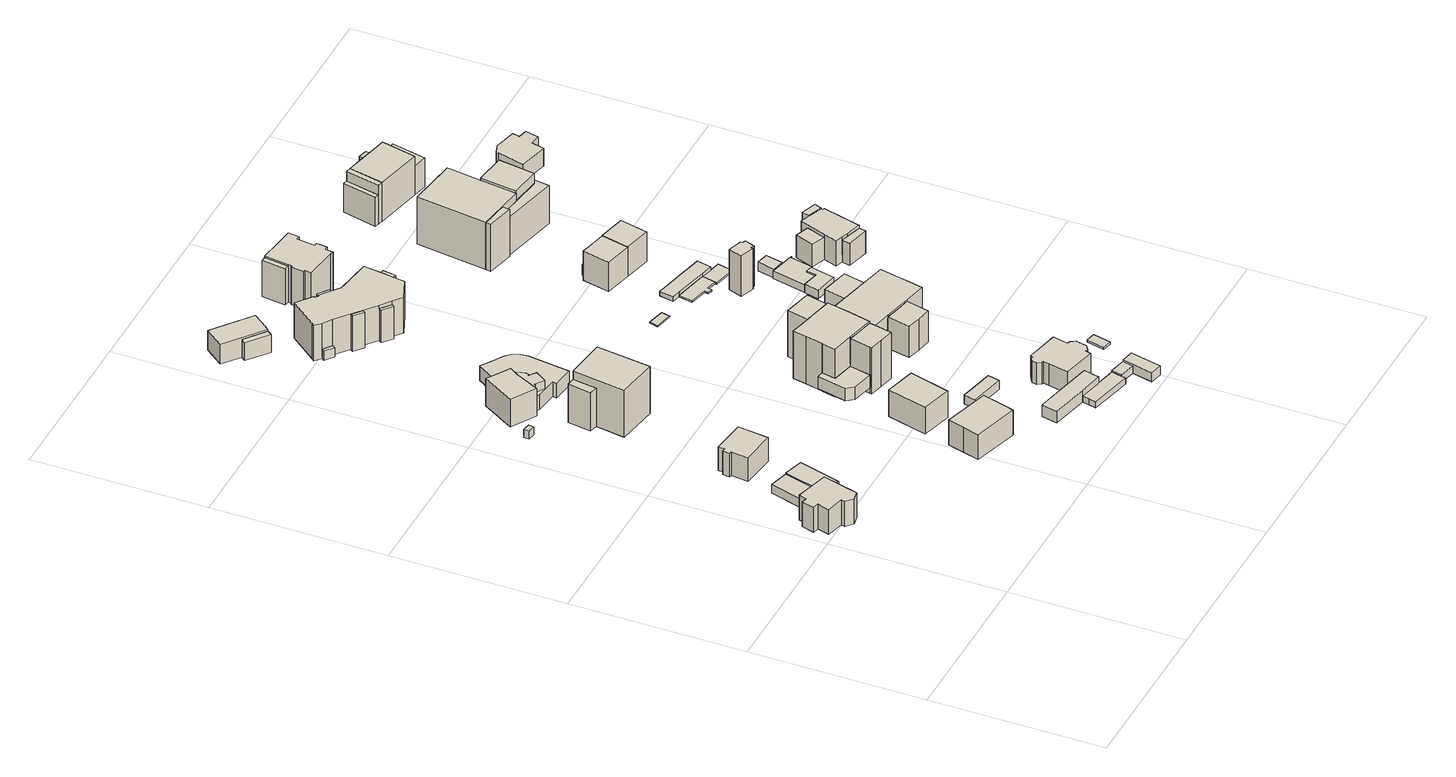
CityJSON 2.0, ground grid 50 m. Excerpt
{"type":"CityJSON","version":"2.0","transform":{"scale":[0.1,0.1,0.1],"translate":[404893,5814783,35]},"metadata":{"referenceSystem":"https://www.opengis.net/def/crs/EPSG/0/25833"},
"CityObjects":{
"building1":{"type":"Building","attributes":{"Gemeindeschluessel":"11000010","BezugspunktDach":"2200","function":"31001_1010","measuredHeight":11.87,"storeysAboveGround":2},"address":[{"country":"Germany","locality":"Berlin","thoroughfareNumber":"11","thoroughfareName":"Hultschiner Damm"}],"geometry":[{"type":"Solid","lod":"1","boundaries":[[[[0,1,2,3,4,5,6,7,8,9,10,11,12]],[[13,14,15,16,17,18,19,20,21,22,23,24,25]],[[13,25,12,11]],[[14,13,11,10]],[[15,14,10,9]],[[16,15,9,8]],[[17,16,8,7]],[[18,17,7,6]],[[19,18,6,5]],[[20,19,5,4]],[[21,20,4,3]],[[22,21,3,2]],[[23,22,2,1]],[[24,23,1,0]],[[25,24,0,12]]]]}]},
"building2":{"type":"Building","attributes":{"Gemeindeschluessel":"11000010","BezugspunktDach":"2200","function":"31001_2000","measuredHeight":2.73,"storeysAboveGround":1},"address":[{"country":"Germany","locality":"Berlin","thoroughfareNumber":"11 (1)","thoroughfareName":"Hultschiner Damm"}],"geometry":[{"type":"Solid","lod":"1","boundaries":[[[[26,27,28,29,30,31]],[[32,33,17,16,34,35]],[[32,35,31,30]],[[33,32,30,29]],[[17,33,29,28]],[[16,17,28,27]],[[34,16,27,26]],[[35,34,26,31]]]]}]},
"building3":{"type":"Building","attributes":{"Gemeindeschluessel":"11000010","BezugspunktDach":"2200","function":"51009_1610","measuredHeight":3.07,"storeysAboveGround":0},"address":[{"country":"Germany","locality":"Berlin"}],"geometry":[{"type":"Solid","lod":"1","boundaries":[[[[36,37,38,39]],[[33,40,41,17]],[[33,17,39,38]],[[40,33,38,37]],[[41,40,37,36]],[[17,41,36,39]]]]}]},
"building4":{"type":"Building","attributes":{"Gemeindeschluessel":"11000010","BezugspunktDach":"2200","function":"31001_1010","measuredHeight":8.04,"storeysAboveGround":2},"address":[{"country":"Germany","locality":"Berlin","thoroughfareNumber":"15","thoroughfareName":"Hultschiner Damm"}],"geometry":[{"type":"Solid","lod":"1","boundaries":[[[[42,43,44,45,46,47,48,49]],[[50,51,52,53,54,55,56,57]],[[50,57,49,48]],[[51,50,48,47]],[[52,51,47,46]],[[53,52,46,45]],[[54,53,45,44]],[[55,54,44,43]],[[56,55,43,42]],[[57,56,42,49]]]]}]},
"building5":{"type":"Building","attributes":{"Gemeindeschluessel":"11000010","BezugspunktDach":"2200","function":"31001_2000","measuredHeight":2.54,"storeysAboveGround":1},"address":[{"country":"Germany","locality":"Berlin","thoroughfareNumber":"21 (1)","thoroughfareName":"Hultschiner Damm"}],"geometry":[{"type":"Solid","lod":"1","boundaries":[[[[58,59,60,61]],[[62,63,64,65]],[[62,65,61,60]],[[63,62,60,59]],[[64,63,59,58]],[[65,64,58,61]]]]}]},
"building6":{"type":"Building","attributes":{"Gemeindeschluessel":"11000010","function":"31001_1120"},"address":[{"country":"Germany","locality":"Berlin","thoroughfareNumber":"21","thoroughfareName":"Hultschiner Damm"}],"children":["building6-1","building6-2"]},
"building6-1":{"type":"BuildingPart","attributes":{"BezugspunktDach":"2200","measuredHeight":10.61,"storeysAboveGround":2},"parents":["building6"],"geometry":[{"type":"MultiSurface","lod":"1","boundaries":[[[66,67,68,69,70,71,72,73,74]],[[75,76,77,78,79,80,81,82,83]],[[75,83,74,73]],[[76,75,73,72]],[[77,76,72,71]],[[78,77,71,70]],[[84,85,78,70,69]],[[86,84,69,68]],[[81,80,68,67]],[[82,81,67,66]],[[83,82,66,74]],[[79,78,85,84]],[[80,79,84,86]]]}]},
"building6-2":{"type":"BuildingPart","attributes":{"BezugspunktDach":"2200","measuredHeight":7.22,"storeysAboveGround":2},"parents":["building6"],"geometry":[{"type":"Solid","lod":"1","boundaries":[[[[87,88,89,90,91,92,93,94,95,85,84,86]],[[79,78,96,97,98,99,100,101,102,103,104,80]],[[96,78,85,95]],[[97,96,95,94]],[[98,97,94,93]],[[99,98,93,92]],[[100,99,92,91]],[[101,100,91,90]],[[102,101,90,89]],[[103,102,89,88]],[[104,103,88,87]],[[80,104,87,86]],[[86,84,79,80]],[[79,84,85,78]]]]}]},
"building7":{"type":"Building","attributes":{"Gemeindeschluessel":"11000010","function":"31001_1010"},"address":[{"country":"Germany","locality":"Berlin","thoroughfareNumber":"19","thoroughfareName":"Hultschiner Damm"}],"children":["building7-1","building7-2"]},
"building7-1":{"type":"BuildingPart","attributes":{"BezugspunktDach":"2200","measuredHeight":17.58,"storeysAboveGround":4},"parents":["building7"],"geometry":[{"type":"MultiSurface","lod":"1","boundaries":[[[105,106,107,108]],[[109,110,111,112]],[[109,113,114,115,116,112,108,107]],[[110,109,107,106]],[[111,110,106,105]],[[112,111,105,108]],[[116,115,114,113,109]]]}]},
"building7-2":{"type":"BuildingPart","attributes":{"BezugspunktDach":"2200","measuredHeight":12.17,"storeysAboveGround":4},"parents":["building7"],"geometry":[{"type":"Solid","lod":"1","boundaries":[[[[114,113,117,118]],[[119,109,115,120]],[[119,120,118,117]],[[109,119,117,113]],[[120,115,114,118]],[[115,109,113,114]]]]}]},
"building8":{"type":"Building","attributes":{"Gemeindeschluessel":"11000010","BezugspunktDach":"2200","function":"31001_1010","measuredHeight":9.72,"storeysAboveGround":2},"address":[{"country":"Germany","locality":"Berlin","thoroughfareNumber":"10","thoroughfareName":"Hultschiner Damm"}],"geometry":[{"type":"Solid","lod":"1","boundaries":[[[[121,122,123,124,125,126]],[[127,128,129,130,131,132]],[[127,132,126,125]],[[128,127,125,124]],[[129,128,124,123]],[[130,129,123,122]],[[131,130,122,121]],[[132,131,121,126]]]]}]},
"building9":{"type":"Building","attributes":{"Gemeindeschluessel":"11000010","BezugspunktDach":"2200","function":"31001_2081","measuredHeight":4.6,"storeysAboveGround":1},"address":[{"country":"Germany","locality":"Berlin","thoroughfareNumber":"1A","thoroughfareName":"Seestraße"}],"geometry":[{"type":"Solid","lod":"1","boundaries":[[[[133,134,135,136,137,138,139,140,141,142,143,144,145,146,147,148,149,150,151,152,153,154,155,156,157,158,159,160,161,162,163,164]],[[80,104,103,102,101,100,99,98,97,96,76,165,166,167,168,169,170,171,172,173,174,175,176,177,178,179,180,181,182,183,184,81]],[[80,81,164,163]],[[104,80,163,162]],[[103,104,162,161]],[[102,103,161,160]],[[101,102,160,159]],[[100,101,159,158]],[[99,100,158,157]],[[98,99,157,156]],[[97,98,156,155]],[[96,97,155,154]],[[76,96,154,153]],[[165,76,153,152]],[[166,165,152,151]],[[167,166,151,150]],[[168,167,150,149]],[[169,168,149,148]],[[170,169,148,147]],[[171,170,147,146]],[[172,171,146,145]],[[173,172,145,144]],[[174,173,144,143]],[[175,174,143,142]],[[176,175,142,141]],[[177,176,141,140]],[[178,177,140,139]],[[179,178,139,138]],[[180,179,138,137]],[[181,180,137,136]],[[182,181,136,135]],[[183,182,135,134]],[[184,183,134,133]],[[81,184,133,164]]]]}]},
"building10":{"type":"Building","attributes":{"Gemeindeschluessel":"11000010","BezugspunktDach":"2200","function":"31001_1010","measuredHeight":9.48,"storeysAboveGround":2},"address":[{"country":"Germany","locality":"Berlin","thoroughfareNumber":"12","thoroughfareName":"Hultschiner Damm"}],"geometry":[{"type":"Solid","lod":"1","boundaries":[[[[185,186,187,188]],[[189,190,191,192]],[[189,192,188,187]],[[190,189,187,186]],[[191,190,186,185]],[[192,191,185,188]]]]}]},
"building11":{"type":"Building","attributes":{"Gemeindeschluessel":"11000010","function":"31001_1010"},"address":[{"country":"Germany","locality":"Berlin","thoroughfareNumber":"33","thoroughfareName":"Seestraße"}],"children":["building11-1","building11-2"]},
"building11-1":{"type":"BuildingPart","attributes":{"BezugspunktDach":"2200","measuredHeight":6.76,"storeysAboveGround":1},"parents":["building11"],"geometry":[{"type":"MultiSurface","lod":"1","boundaries":[[[193,194,195,196,197]],[[198,199,200,201,202]],[[198,202,197,196]],[[199,198,196,195]],[[200,199,195,194]],[[201,200,194,193]],[[202,203,204,205,193,197]],[[201,205,204,203]]]}]},
"building11-2":{"type":"BuildingPart","attributes":{"BezugspunktDach":"2200","measuredHeight":5.72,"storeysAboveGround":1},"parents":["building11"],"geometry":[{"type":"MultiSurface","lod":"1","boundaries":[[[206,205,204,207]],[[203,201,208,209]],[[203,209,207,204]],[[208,201,205,206]],[[209,208,206,207]],[[201,210,203,204,205,211]]]}]},
"building12":{"type":"Building","attributes":{"Gemeindeschluessel":"11000010","BezugspunktDach":"2200","function":"31001_2054","measuredHeight":3.82,"storeysAboveGround":1},"address":[{"country":"Germany","locality":"Berlin","thoroughfareNumber":"14 (2)","thoroughfareName":"Hultschiner Damm"}],"geometry":[{"type":"Solid","lod":"1","boundaries":[[[[212,213,214,215,216,217,218]],[[219,220,221,222,223,224,225]],[[219,225,218,217]],[[220,219,217,216]],[[221,220,216,215]],[[222,221,215,214]],[[223,222,214,213]],[[224,223,213,212]],[[225,224,212,218]]]]}]},
"building13":{"type":"Building","attributes":{"Gemeindeschluessel":"11000010","BezugspunktDach":"2200","function":"31001_2000","measuredHeight":3.18,"storeysAboveGround":1},"address":[{"country":"Germany","locality":"Berlin","thoroughfareNumber":"12 (1)","thoroughfareName":"Hultschiner Damm"}],"geometry":[{"type":"Solid","lod":"1","boundaries":[[[[226,227,228,229]],[[230,231,232,233]],[[230,233,229,228]],[[231,230,228,227]],[[232,231,227,226]],[[233,232,226,229]]]]}]},
"building14":{"type":"Building","attributes":{"Gemeindeschluessel":"11000010","BezugspunktDach":"2200","function":"31001_2120","measuredHeight":3.71,"storeysAboveGround":1},"address":[{"country":"Germany","locality":"Berlin","thoroughfareNumber":"8 (1)","thoroughfareName":"Hultschiner Damm"}],"geometry":[{"type":"Solid","lod":"1","boundaries":[[[[234,235,236,237,238]],[[239,240,241,242,243]],[[239,243,238,237]],[[240,239,237,236]],[[241,240,236,235]],[[242,241,235,234]],[[243,242,234,238]]]]}]},
"building15":{"type":"Building","attributes":{"Gemeindeschluessel":"11000010","function":"31001_1120"},"address":[{"country":"Germany","locality":"Berlin","thoroughfareNumber":"34, 35","thoroughfareName":"Seestraße"}],"children":["building15-1","building15-2","building15-3","building15-4","building15-5","building15-6"]},
"building15-1":{"type":"BuildingPart","attributes":{"BezugspunktDach":"2200","measuredHeight":11.26,"storeysAboveGround":3},"parents":["building15"],"geometry":[{"type":"MultiSurface","lod":"1","boundaries":[[[244,245,246,247,248,249,250,251,252,253,254,255,256,257,258,259,260,261,262,263]],[[264,265,266,267,268,269,270,271,272,273,274,275,276,277,278,279,280,281,282,283]],[[264,283,263,262]],[[265,264,262,261]],[[266,265,261,260]],[[267,266,260,259]],[[268,267,259,258]],[[269,268,258,257]],[[270,269,257,284,285]],[[271,270,256,255]],[[272,271,255,254]],[[273,272,254,253]],[[274,273,274,252]],[[275,274,252,251]],[[276,275,251,250]],[[277,276,250,249]],[[286,287,249,248]],[[279,278,248,247]],[[281,280,246,245]],[[288,289,290,281,282,281,245,244]],[[283,282,244,263]],[[285,284,257,256]],[[253,252,274,273]],[[278,277,287,286]],[[280,279,247,246]],[[282,281,290,289,288]]]}]},
"building15-2":{"type":"BuildingPart","attributes":{"BezugspunktDach":"2200","measuredHeight":11.22,"storeysAboveGround":3},"parents":["building15"],"geometry":[{"type":"Solid","lod":"1","boundaries":[[[[291,292,253,252]],[[273,293,294,274]],[[293,273,253,292]],[[294,293,292,291]],[[274,294,291,252]],[[273,274,252,253]]]]}]},
"building15-3":{"type":"BuildingPart","attributes":{"BezugspunktDach":"2200","measuredHeight":11.16,"storeysAboveGround":3},"parents":["building15"],"geometry":[{"type":"Solid","lod":"1","boundaries":[[[[256,295,296,257]],[[297,298,285,284]],[[297,284,257,296]],[[298,297,296,295]],[[285,298,295,256]],[[284,285,256,257]]]]}]},
"building15-4":{"type":"BuildingPart","attributes":{"BezugspunktDach":"2200","measuredHeight":3,"storeysAboveGround":3},"parents":["building15"],"geometry":[{"type":"Solid","lod":"1","boundaries":[[[[299,290,289,300]],[[282,281,301,302]],[[282,302,300,289]],[[301,281,290,299]],[[302,301,299,300]],[[281,282,289,290]]]]}]},
"building15-5":{"type":"BuildingPart","attributes":{"BezugspunktDach":"2200","measuredHeight":10.14,"storeysAboveGround":3},"parents":["building15"],"geometry":[{"type":"Solid","lod":"1","boundaries":[[[[303,287,286,304]],[[278,277,305,306]],[[278,306,304,286]],[[305,277,287,303]],[[306,305,303,304]],[[277,278,286,287]]]]}]},
"building15-6":{"type":"BuildingPart","attributes":{"BezugspunktDach":"2200","measuredHeight":11.21,"storeysAboveGround":3},"parents":["building15"],"geometry":[{"type":"Solid","lod":"1","boundaries":[[[[307,247,246,308]],[[280,279,309,310]],[[280,310,308,246]],[[309,279,247,307]],[[310,309,307,308]],[[280,246,247,279]]]]}]},
"building16":{"type":"Building","attributes":{"Gemeindeschluessel":"11000010","BezugspunktDach":"2200","function":"31001_2741","measuredHeight":3.19,"storeysAboveGround":1},"address":[{"country":"Germany","locality":"Berlin","thoroughfareNumber":"1B (3)","thoroughfareName":"Willestraße"}],"geometry":[{"type":"Solid","lod":"1","boundaries":[[[[311,312,313,314,315,316,317,318]],[[319,242,241,320,321,322,323,324]],[[319,324,318,317]],[[242,319,317,316]],[[241,242,316,315]],[[320,241,315,314]],[[321,320,314,313]],[[322,321,313,312]],[[323,322,312,311]],[[324,323,311,318]]]]}]},
"building17":{"type":"Building","attributes":{"Gemeindeschluessel":"11000010","BezugspunktDach":"2200","function":"31001_1010","measuredHeight":9.46,"storeysAboveGround":1},"address":[{"country":"Germany","locality":"Berlin","thoroughfareNumber":"8","thoroughfareName":"Hultschiner Damm"}],"geometry":[{"type":"Solid","lod":"1","boundaries":[[[[325,326,327,328,329,330,331,332,333,334,335,336,337,338,339,340,341,342]],[[343,344,345,346,347,348,349,350,351,352,353,354,355,356,357,358,359,360]],[[343,360,342,341]],[[344,343,341,340]],[[345,344,340,339]],[[346,345,339,338]],[[347,346,338,337]],[[348,347,337,336]],[[349,348,336,335]],[[350,349,335,334]],[[351,350,334,333]],[[352,351,333,332]],[[353,352,332,331]],[[354,353,331,330]],[[355,354,330,329]],[[356,355,329,328]],[[357,356,328,327]],[[358,357,327,326]],[[359,358,326,325]],[[360,359,325,342]]]]}]},
"building18":{"type":"Building","attributes":{"Gemeindeschluessel":"11000010","function":"31001_2000"},"address":[{"country":"Germany","locality":"Berlin","thoroughfareNumber":"1B (2)","thoroughfareName":"Willestraße"}],"children":["building18-1","building18-2"]},
"building18-1":{"type":"BuildingPart","attributes":{"BezugspunktDach":"2200","measuredHeight":3.14,"storeysAboveGround":1},"parents":["building18"],"geometry":[{"type":"Solid","lod":"1","boundaries":[[[[361,362,363,364]],[[365,366,367,368]],[[365,369,370,371,365,368,364,363]],[[366,365,363,362]],[[367,366,362,361]],[[368,367,361,364]],[[371,370,369,365]]]]}]},
"building18-2":{"type":"BuildingPart","attributes":{"BezugspunktDach":"2200","measuredHeight":2.31,"storeysAboveGround":1},"parents":["building18"],"geometry":[{"type":"Solid","lod":"1","boundaries":[[[[370,369,372,373]],[[320,365,371,322]],[[320,322,373,372]],[[365,320,372,369]],[[322,371,370,373]],[[371,365,369,370]]]]}]},
"building19":{"type":"Building","attributes":{"Gemeindeschluessel":"11000010","function":"31001_1120"},"address":[{"country":"Germany","locality":"Berlin","thoroughfareNumber":"14, 16","thoroughfareName":"Hultschiner Damm"}],"children":["building19-1","building19-2","building19-3","building19-4","building19-5","building19-6"]},
"building19-1":{"type":"BuildingPart","attributes":{"BezugspunktDach":"2200","measuredHeight":18.11,"storeysAboveGround":4},"parents":["building19"],"geometry":[{"type":"MultiSurface","lod":"1","boundaries":[[[374,375,376,377,378,379,380,381,382,383,384]],[[385,386,387,388,389,390,391,392,393,394,395]],[[385,395,384,383]],[[386,385,383,382]],[[387,386,382,381]],[[388,387,381,380]],[[389,388,380,379]],[[390,389,379,378]],[[396,397,398,399,390,378,377]],[[392,391,400,401,402,403,404,377,376]],[[393,392,401,405,406,402,376,375]],[[407,408,409,410,375,374]],[[395,394,374,384]],[[391,411,412,398,397,396]],[[412,390,399,398,413]],[[404,403,402,401,400]],[[402,406,405,401]],[[394,414,415,409,408,407]],[[416,415,393,410,409]]]}]},
"building19-2":{"type":"BuildingPart","attributes":{"BezugspunktDach":"2200","measuredHeight":11.64,"storeysAboveGround":4},"parents":["building19"],"geometry":[{"type":"MultiSurface","lod":"1","boundaries":[[[417,418,419,420,421,422,423]],[[424,425,426,427,428,429,430]],[[424,430,423,422]],[[427,426,420,419]],[[428,427,419,418]],[[429,428,418,417]],[[430,429,417,423]],[[425,424,422,421]],[[431,426,432,425,433,421,420]]]}]},
"building19-3":{"type":"BuildingPart","attributes":{"BezugspunktDach":"2200","measuredHeight":11.77,"storeysAboveGround":4},"parents":["building19"],"geometry":[{"type":"Solid","lod":"1","boundaries":[[[[434,435,436,437,438,439]],[[440,441,442,443,444,445]],[[440,445,439,438]],[[441,440,438,437]],[[442,441,437,436]],[[443,442,436,435]],[[444,443,435,434]],[[439,445,444,434]]]]}]},
"building19-4":{"type":"BuildingPart","attributes":{"BezugspunktDach":"2200","measuredHeight":16.64,"storeysAboveGround":4},"parents":["building19"],"geometry":[{"type":"MultiSurface","lod":"1","boundaries":[[[446,447,410,409,408,448,449]],[[450,394,415,393,451,452,453]],[[450,453,449,448]],[[394,450,448,408]],[[451,393,410,447]],[[452,451,447,446]],[[453,452,446,449]],[[415,394,408,409]],[[415,409,410,393,454]]]}]},
"building19-5":{"type":"BuildingPart","attributes":{"BezugspunktDach":"2200","measuredHeight":16.65,"storeysAboveGround":4},"parents":["building19"],"geometry":[{"type":"Solid","lod":"1","boundaries":[[[[398,397,455,456,457,399]],[[458,459,460,391,412,390]],[[458,390,399,457]],[[459,458,457,456]],[[460,459,456,455]],[[391,460,455,397]],[[412,391,397,398]],[[390,412,398,399]]]]}]},
"building19-6":{"type":"BuildingPart","attributes":{"BezugspunktDach":"2200","measuredHeight":13.3,"storeysAboveGround":4},"parents":["building19"],"geometry":[{"type":"MultiSurface","lod":"1","boundaries":[[[461,462,463,464,465,466,467,468,469,403,402,406]],[[401,400,445,443,470,471,472,473,427,426,424,405]],[[445,400,403,469]],[[435,434,444,434,439,445,469,468]],[[470,443,468,467]],[[471,470,467,466]],[[472,471,466,465]],[[473,472,465,464]],[[427,473,464,463]],[[426,427,463,462]],[[424,426,462,461],[425,424,422,421,420,426]],[[405,424,461,406]],[[405,406,402,401]],[[401,402,403,400]],[[443,444,434,435]],[[445,439,434,444]],[[422,424,425,421]],[[425,426,420,421,474]]]}]},
"building20":{"type":"Building","attributes":{"Gemeindeschluessel":"11000010","BezugspunktDach":"2200","function":"31001_2000","measuredHeight":0.364,"storeysAboveGround":1},"address":[{"country":"Germany","locality":"Berlin","thoroughfareNumber":"18 (3)","thoroughfareName":"Hultschiner Damm"}],"geometry":[{"type":"Solid","lod":"1","boundaries":[[[[475,476,477,478]],[[479,480,481,482]],[[479,482,478,477]],[[480,479,477,476]],[[481,480,476,475]],[[482,481,475,478]]]]}]},
"building21":{"type":"Building","attributes":{"Gemeindeschluessel":"11000010","function":"31001_1120"},"address":[{"country":"Germany","locality":"Berlin","thoroughfareNumber":"25","thoroughfareName":"Hultschiner Damm"}],"children":["building21-1","building21-2"]},
"building21-1":{"type":"BuildingPart","attributes":{"BezugspunktDach":"2200","measuredHeight":12.77,"storeysAboveGround":3},"parents":["building21"],"geometry":[{"type":"MultiSurface","lod":"1","boundaries":[[[483,484,485,486,487,488,489,490,491,492,493,494,495,496,497,498,499,500]],[[501,502,503,504,505,506,507,508,509,510,511,512,513,514,515,516,517,518]],[[501,518,500,499]],[[502,501,499,498]],[[503,502,498,497]],[[519,520,503,497,496]],[[505,504,496,495]],[[506,505,495,494]],[[507,506,494,493]],[[508,507,493,492]],[[509,508,492,491]],[[510,509,491,490]],[[511,510,490,489]],[[512,511,489,488]],[[513,512,488,487]],[[514,513,487,486]],[[515,514,486,485]],[[516,515,485,484]],[[517,516,484,483]],[[518,517,483,500]],[[504,503,520,519]]]}]},
"building21-2":{"type":"BuildingPart","attributes":{"BezugspunktDach":"2200","measuredHeight":11.5,"storeysAboveGround":3},"parents":["building21"],"geometry":[{"type":"Solid","lod":"1","boundaries":[[[[520,519,521,522]],[[523,504,503,524]],[[523,524,522,521]],[[504,523,521,519]],[[524,503,520,522]],[[503,504,519,520]]]]}]},
"building22":{"type":"Building","attributes":{"Gemeindeschluessel":"11000010","BezugspunktDach":"2200","function":"31001_2140","measuredHeight":0.716,"storeysAboveGround":1},"address":[{"country":"Germany","locality":"Berlin","thoroughfareNumber":"2 (1)","thoroughfareName":"Willestraße"}],"geometry":[{"type":"Solid","lod":"1","boundaries":[[[[525,526,527,528]],[[529,530,531,532]],[[529,532,528,527]],[[530,529,527,526]],[[531,530,526,525]],[[532,531,525,528]]]]}]},
"building23":{"type":"Building","attributes":{"Gemeindeschluessel":"11000010","BezugspunktDach":"2200","function":"31001_1010","measuredHeight":0.42,"storeysAboveGround":2},"address":[{"country":"Germany","locality":"Berlin","thoroughfareNumber":"18","thoroughfareName":"Hultschiner Damm"}],"geometry":[{"type":"Solid","lod":"1","boundaries":[[[[533,534,535,536,537,538,539,540]],[[541,542,543,544,545,546,547,548]],[[541,548,540,539]],[[542,541,539,538]],[[543,542,538,537]],[[544,543,537,536]],[[545,544,536,535]],[[546,545,535,534]],[[547,546,534,533]],[[548,547,533,540]]]]}]},
"building24":{"type":"Building","attributes":{"Gemeindeschluessel":"11000010","BezugspunktDach":"2200","function":"31001_1010","measuredHeight":10.65,"storeysAboveGround":2},"address":[{"country":"Germany","locality":"Berlin","thoroughfareNumber":"19","thoroughfareName":"Kastanienallee"}],"geometry":[{"type":"Solid","lod":"1","boundaries":[[[[549,550,551,552,553,554]],[[555,556,557,558,559,560]],[[555,560,554,553]],[[556,555,553,552]],[[557,556,552,551]],[[558,557,551,550]],[[559,558,550,549]],[[560,559,549,554]]]]}]},
"building25":{"type":"Building","attributes":{"Gemeindeschluessel":"11000010","BezugspunktDach":"2200","function":"31001_2000","measuredHeight":12.74,"storeysAboveGround":1},"address":[{"country":"Germany","locality":"Berlin","thoroughfareNumber":"18 (2)","thoroughfareName":"Hultschiner Damm"}],"geometry":[{"type":"Solid","lod":"1","boundaries":[[[[561,562,563,564,565,566,567,568]],[[569,570,571,572,573,574,575,576]],[[569,576,568,567]],[[570,569,567,566]],[[571,570,566,565]],[[572,571,565,564]],[[573,572,564,563]],[[574,573,563,562]],[[575,574,562,561]],[[576,575,561,568]]]]}]},
"building26":{"type":"Building","attributes":{"Gemeindeschluessel":"11000010","BezugspunktDach":"2200","function":"31001_2723","measuredHeight":1.39,"storeysAboveGround":1},"address":[{"country":"Germany","locality":"Berlin","thoroughfareNumber":"18 (1)","thoroughfareName":"Kastanienallee"}],"geometry":[{"type":"Solid","lod":"1","boundaries":[[[[577,578,579,580,581,582]],[[583,584,585,586,587,588]],[[583,588,582,581]],[[584,583,581,580]],[[585,584,580,579]],[[586,585,579,578]],[[587,586,578,577]],[[588,587,577,582]]]]}]},
"building27":{"type":"Building","attributes":{"Gemeindeschluessel":"11000010","BezugspunktDach":"2200","function":"51009_1610","measuredHeight":3.11,"storeysAboveGround":0},"address":[{"country":"Germany","locality":"Berlin"}],"geometry":[{"type":"Solid","lod":"1","boundaries":[[[[589,590,591,592,593,594]],[[595,596,597,598,557,556]],[[595,556,594,593]],[[596,595,593,592]],[[597,596,592,591]],[[598,597,591,590]],[[557,598,590,589]],[[556,557,589,594]]]]}]},
"building28":{"type":"Building","attributes":{"Gemeindeschluessel":"11000010","BezugspunktDach":"2200","function":"51009_1610","measuredHeight":2.71,"storeysAboveGround":0},"address":[{"country":"Germany","locality":"Berlin"}],"geometry":[{"type":"Solid","lod":"1","boundaries":[[[[599,600,601,602,603,604]],[[605,606,607,608,609,610]],[[605,610,604,603]],[[606,605,603,602]],[[607,606,602,601]],[[608,607,601,600]],[[609,608,600,599]],[[610,609,599,604]]]]}]},
"building29":{"type":"Building","attributes":{"Gemeindeschluessel":"11000010","BezugspunktDach":"2200","function":"31001_2723","measuredHeight":0.506,"storeysAboveGround":1},"address":[{"country":"Germany","locality":"Berlin","thoroughfareNumber":"18 (1)","thoroughfareName":"Hultschiner Damm"}],"geometry":[{"type":"Solid","lod":"1","boundaries":[[[[611,612,613,538,537,614]],[[543,542,615,616,617,618]],[[543,618,614,537]],[[542,543,537,538]],[[615,542,538,613]],[[616,615,613,612]],[[617,616,612,611]],[[618,617,611,614]]]]}]},
"building30":{"type":"Building","attributes":{"Gemeindeschluessel":"11000010","BezugspunktDach":"2200","function":"31001_2463","measuredHeight":2.4,"storeysAboveGround":1},"address":[{"country":"Germany","locality":"Berlin","thoroughfareNumber":"17 (1)","thoroughfareName":"Kastanienallee"}],"geometry":[{"type":"Solid","lod":"1","boundaries":[[[[619,620,621,622,623,624,625,626,627]],[[628,629,630,631,632,633,607,606,605]],[[628,605,627,626]],[[629,628,626,625]],[[630,629,625,624]],[[631,630,624,623]],[[632,631,623,622]],[[633,632,622,621]],[[607,633,621,620]],[[606,607,620,619]],[[605,606,619,627]]]]}]},
"building31":{"type":"Building","attributes":{"Gemeindeschluessel":"11000010","BezugspunktDach":"2200","function":"31001_1010","measuredHeight":10.59,"storeysAboveGround":2},"address":[{"country":"Germany","locality":"Berlin","thoroughfareNumber":"18","thoroughfareName":"Kastanienallee"}],"geometry":[{"type":"Solid","lod":"1","boundaries":[[[[634,635,636,637,638,639]],[[558,640,641,642,643,559]],[[558,559,639,638]],[[640,558,638,637]],[[641,640,637,636]],[[642,641,636,635]],[[643,642,635,634]],[[559,643,634,639]]]]}]},
"building32":{"type":"Building","attributes":{"Gemeindeschluessel":"11000010","BezugspunktDach":"2200","function":"51009_1610","measuredHeight":2.8,"storeysAboveGround":0},"address":[{"country":"Germany","locality":"Berlin"}],"geometry":[{"type":"Solid","lod":"1","boundaries":[[[[644,645,646,647]],[[648,649,650,651]],[[648,651,647,646]],[[649,648,646,645]],[[650,649,645,644]],[[651,650,644,647]]]]}]},
"building33":{"type":"Building","attributes":{"Gemeindeschluessel":"11000010","BezugspunktDach":"2200","function":"51009_1610","measuredHeight":3,"storeysAboveGround":0},"address":[{"country":"Germany","locality":"Berlin"}],"geometry":[{"type":"Solid","lod":"1","boundaries":[[[[652,653,654,655,656,657]],[[658,659,660,661,641,640]],[[658,640,657,656]],[[659,658,656,655]],[[660,659,655,654]],[[661,660,654,653]],[[641,661,653,652]],[[640,641,652,657]]]]}]},
"building34":{"type":"Building","attributes":{"Gemeindeschluessel":"11000010","function":"31001_1120"},"address":[{"country":"Germany","locality":"Berlin","thoroughfareNumber":"24","thoroughfareName":"Hultschiner Damm"}],"children":["building34-1","building34-2","building34-3","building34-4"]},
"building34-1":{"type":"BuildingPart","attributes":{"BezugspunktDach":"2200","measuredHeight":14.89,"storeysAboveGround":4},"parents":["building34"],"geometry":[{"type":"MultiSurface","lod":"1","boundaries":[[[662,663,664,665,666,667,668,669]],[[670,671,672,673,674,675,676,677]],[[670,677,669,668]],[[671,670,668,667]],[[672,671,667,666]],[[673,672,666,665]],[[674,673,665,664]],[[678,679,680,663,662]],[[676,675,681,682]],[[675,674,664,663]],[[682,681,680,679,678]],[[677,676,662,669,683]]]}]},
"building34-2":{"type":"BuildingPart","attributes":{"BezugspunktDach":"2200","measuredHeight":14.89,"storeysAboveGround":4},"parents":["building34"],"geometry":[{"type":"Solid","lod":"1","boundaries":[[[[684,662,669,685]],[[677,676,686,687]],[[677,687,685,669]],[[686,676,662,684],[682,688,689,679]],[[687,686,684,685]],[[676,677,669,662]],[[689,688,682,679]]]]}]},
"building34-3":{"type":"BuildingPart","attributes":{"BezugspunktDach":"2200","measuredHeight":16.01,"storeysAboveGround":4},"parents":["building34"],"geometry":[{"type":"MultiSurface","lod":"1","boundaries":[[[690,691,692,693]],[[674,694,695,675]],[[674,664,663,693,692]],[[694,674,692,691]],[[696,697,698,691,690]],[[695,694,699,700]],[[675,695,690,693],[700,681,680,696]],[[675,663,664,674]],[[700,699,698,697,696]],[[680,681,700,696]]]}]},
"building34-4":{"type":"BuildingPart","attributes":{"BezugspunktDach":"2200","measuredHeight":12.1,"storeysAboveGround":4},"parents":["building34"],"geometry":[{"type":"MultiSurface","lod":"1","boundaries":[[[701,702,697,696,679,689]],[[682,700,699,703,704,688]],[[703,699,697,702]],[[704,703,702,701]],[[688,704,701,689]],[[688,689,679,682]],[[682,705,679,680,681]],[[706,700,681,680,696]],[[699,700,696,697]]]}]},
"building35":{"type":"Building","attributes":{"Gemeindeschluessel":"11000010","function":"31001_1010"},"address":[{"country":"Germany","locality":"Berlin","thoroughfareNumber":"17","thoroughfareName":"Kastanienallee"}],"children":["building35-1","building35-2","building35-3","building35-4"]},
"building35-1":{"type":"BuildingPart","attributes":{"BezugspunktDach":"2200","measuredHeight":8.86,"storeysAboveGround":2},"parents":["building35"],"geometry":[{"type":"MultiSurface","lod":"1","boundaries":[[[707,708,709,710,711,712,713,714,715,716,717,718]],[[719,720,721,722,723,724,725,726,727,728,729,730]],[[719,730,718,717]],[[720,731,732,733,717,716]],[[721,720,716,715]],[[724,723,713,712]],[[725,724,712,711]],[[726,725,711,710]],[[727,726,710,709]],[[734,735,709,708]],[[736,737,734,728,708,707]],[[730,729,707,718]],[[719,733,732,731]],[[722,721,738,715,714]],[[722,714,713,723,739]],[[728,727,735,734]],[[729,728,734,737,736]]]}]},
"building35-2":{"type":"BuildingPart","attributes":{"BezugspunktDach":"2200","measuredHeight":9.47,"storeysAboveGround":2},"parents":["building35"],"geometry":[{"type":"MultiSurface","lod":"1","boundaries":[[[740,741,742,743]],[[744,745,723,721]],[[744,721,743,742]],[[745,744,742,741]],[[723,745,741,740]],[[715,714,713,746,740,743]],[[721,722,714,715]],[[722,723,746,713,714]]]}]},
"building35-3":{"type":"BuildingPart","attributes":{"BezugspunktDach":"2200","measuredHeight":7.18,"storeysAboveGround":2},"parents":["building35"],"geometry":[{"type":"MultiSurface","lod":"1","boundaries":[[[747,735,737,748]],[[729,727,749,750]],[[729,750,748,737]],[[749,727,735,747]],[[750,749,747,748]],[[727,728,734,735]],[[729,737,734,751,728]]]}]},
"building35-4":{"type":"BuildingPart","attributes":{"BezugspunktDach":"2200","measuredHeight":7.18,"storeysAboveGround":2},"parents":["building35"],"geometry":[{"type":"Solid","lod":"1","boundaries":[[[[733,732,752,753]],[[754,731,719,755]],[[754,755,753,752]],[[731,754,752,732]],[[755,719,733,753]],[[719,731,732,733]]]]}]},
"building36":{"type":"Building","attributes":{"Gemeindeschluessel":"11000010","function":"31001_1120"},"address":[{"country":"Germany","locality":"Berlin","thoroughfareNumber":"26","thoroughfareName":"Hultschiner Damm"}],"children":["building36-1","building36-2","building36-3","building36-4"]},
"building36-1":{"type":"BuildingPart","attributes":{"BezugspunktDach":"2200","measuredHeight":12.29,"storeysAboveGround":4},"parents":["building36"],"geometry":[{"type":"MultiSurface","lod":"1","boundaries":[[[756,757,758,759,760,761]],[[762,763,764,765,766,767]],[[762,767,768,769]],[[763,762,760,759]],[[764,763,759,758]],[[765,764,758,757]],[[770,771,772,757,756]],[[767,766,756,761]],[[769,768,761,760]],[[766,765,772,771,770]]]}]},
"building36-2":{"type":"BuildingPart","attributes":{"BezugspunktDach":"2200","measuredHeight":9.19,"storeysAboveGround":4},"parents":["building36"],"geometry":[{"type":"Solid","lod":"1","boundaries":[[[[773,774,772,771]],[[765,775,776,766]],[[775,765,772,774]],[[776,775,774,773]],[[766,776,773,771]],[[765,766,771,772]]]]}]},
"building36-3":{"type":"BuildingPart","attributes":{"BezugspunktDach":"2200","measuredHeight":12.21,"storeysAboveGround":4},"parents":["building36"],"geometry":[{"type":"MultiSurface","lod":"1","boundaries":[[[761,760,777,778]],[[779,769,768,780]],[[779,780,781,780,779,782,783,778,777]],[[769,779,777,760]],[[780,768,761,778]],[[783,782,779,780,781]],[[769,760,761,768]]]}]},
"building36-4":{"type":"BuildingPart","attributes":{"BezugspunktDach":"2200","measuredHeight":9.23,"storeysAboveGround":4},"parents":["building36"],"geometry":[{"type":"MultiSurface","lod":"1","boundaries":[[[783,782,784,785]],[[786,779,780,787]],[[786,787,785,784]],[[779,786,784,782]],[[787,780,783,785]],[[779,788,782,783,780]]]}]},
"building37":{"type":"Building","attributes":{"Gemeindeschluessel":"11000010","BezugspunktDach":"2200","function":"51009_1610","measuredHeight":12.29,"storeysAboveGround":0},"address":[{"country":"Germany","locality":"Berlin"}],"geometry":[{"type":"Solid","lod":"1","boundaries":[[[[758,789,790,759]],[[791,792,764,763]],[[791,763,759,790]],[[792,791,790,789]],[[764,792,789,758]],[[763,764,758,759]]]]}]},
"building38":{"type":"Building","attributes":{"Gemeindeschluessel":"11000010","BezugspunktDach":"2200","function":"31001_1010","measuredHeight":5.61,"storeysAboveGround":2},"address":[{"country":"Germany","locality":"Berlin","thoroughfareNumber":"1","thoroughfareName":"Kastanienallee"}],"geometry":[{"type":"Solid","lod":"1","boundaries":[[[[793,794,795,796,797,798,799,800,801,802]],[[803,804,805,806,807,808,809,810,811,812]],[[803,812,802,801]],[[804,803,801,800]],[[805,804,800,799]],[[806,805,799,798]],[[807,806,798,797]],[[808,807,797,796]],[[809,808,796,795]],[[810,809,795,794]],[[811,810,794,793]],[[812,811,793,802]]]]}]}
},
"vertices":[
[22,536,108],[12,501,108],[62,489,108],[60,478,108],[79,461,108],[106,466,108],[109,477,108],[134,569,108],[90,581,108],[38,595,108],[31,572,108],[15,576,108],[5,540,108],[15,576,29],[31,572,29],[38,595,29],[90,581,29],[134,569,29],[109,477,29],[106,466,29],[79,461,29],[60,478,29],[62,489,29],[12,501,29],[22,536,29],[5,540,29],
[98,611,56],[90,581,56],[134,569,56],[168,691,56],[113,706,56],[87,614,56],[113,706,29],[168,691,29],[98,611,29],[87,614,29],
[189,553,60],[224,674,60],[168,691,60],[134,569,60],[224,674,29],[189,553,29],
[136,828,107],[130,779,107],[229,767,107],[240,855,107],[142,867,107],[140,849,107],[131,850,107],[128,829,107],[131,850,32],[140,849,32],[142,867,32],[240,855,32],[229,767,32],[130,779,32],[136,828,32],[128,829,32],
[92,1359,54],[94,1374,54],[72,1378,54],[71,1362,54],[72,1378,29],[94,1374,29],[92,1359,29],[71,1362,29],
[167,1384,117],[175,1401,117],[176,1402,117],[200,1452,117],[218,1479,117],[214,1482,117],[202,1489,117],[153,1520,117],[97,1427,117],[153,1520,30],[202,1489,30],[214,1482,30],[218,1479,30],[200,1452,30],[176,1402,30],[175,1401,30],[167,1384,30],[97,1427,30],[200,1452,102],[218,1479,102],[176,1402,102],
[202,1404,102],[226,1388,102],[247,1420,102],[227,1434,102],[232,1435,102],[234,1445,102],[232,1457,102],[227,1472,102],[224,1476,102],[224,1476,30],[227,1472,30],[232,1457,30],[234,1445,30],[232,1435,30],[227,1434,30],[247,1420,30],[226,1388,30],[202,1404,30],
[298,1127,176],[319,1284,176],[202,1298,176],[179,1145,176],[202,1298,27],[319,1284,27],[298,1127,27],[179,1145,27],[202,1298,149],[192,1229,149],[192,1229,27],[193,1233,27],
[178,1301,149],[168,1234,149],[178,1301,27],[168,1234,27],
[587,245,109],[601,292,109],[614,339,109],[482,377,109],[469,330,109],[456,283,109],[469,330,30],[482,377,30],[614,339,30],[601,292,30],[587,245,30],[456,283,30],
[195,1388,76],[259,1380,76],[258,1369,76],[318,1361,76],[333,1474,76],[334,1481,76],[334,1489,76],[333,1496,76],[332,1503,76],[329,1510,76],[327,1516,76],[323,1523,76],[319,1528,76],[314,1533,76],[309,1538,76],[288,1551,76],[267,1564,76],[246,1578,76],[214,1527,76],[223,1521,76],[202,1489,76],[224,1476,76],[227,1472,76],[232,1457,76],[234,1445,76],[232,1435,76],[227,1434,76],[247,1420,76],[226,1388,76],[202,1404,76],[176,1402,76],[175,1401,76],[223,1521,30],[214,1527,30],[246,1578,30],[267,1564,30],[288,1551,30],[309,1538,30],[314,1533,30],[319,1528,30],[323,1523,30],[327,1516,30],[329,1510,30],[332,1503,30],[333,1496,30],[334,1489,30],[334,1481,30],[333,1474,30],[318,1361,30],[258,1369,30],[259,1380,30],[195,1388,30],
[589,428,112],[621,544,112],[533,567,112],[502,452,112],[533,567,28],[621,544,28],[589,428,28],[502,452,28],
[162,2131,80],[183,2157,80],[204,2184,80],[96,2268,80],[54,2215,80],[96,2268,18],[204,2184,18],[183,2157,18],[162,2131,18],[54,2215,18],[103,2177,18],[103,2177,75],[162,2131,75],
[152,2117,75],[93,2164,75],[152,2117,18],[93,2164,18],[154,2137,18],[162,2131,54],
[568,676,64],[629,662,64],[643,723,64],[580,737,64],[588,777,64],[571,781,64],[552,696,64],[571,781,25],[588,777,25],[580,737,25],[643,723,25],[629,662,25],[568,676,25],[552,696,25],
[754,358,54],[762,392,54],[662,414,54],[655,380,54],[662,414,26],[762,392,26],[754,358,26],[655,380,26],
[792,143,63],[860,128,63],[871,173,63],[694,212,63],[684,167,63],[694,212,26],[871,173,26],[860,128,26],[792,143,26],[684,167,26],
[167,1982,142],[192,1963,142],[232,1931,142],[259,1909,142],[296,1880,142],[325,1857,142],[351,1836,142],[414,1862,142],[419,1896,142],[424,1932,142],[431,1983,142],[325,1998,142],[302,2016,142],[271,2040,142],[269,2036,142],[259,2044,142],[262,2047,142],[217,2082,142],[155,2004,142],[149,1997,142],[155,2004,30],[217,2082,30],[262,2047,30],[259,2044,30],[269,2036,30],[271,2040,30],[302,2016,30],[325,1998,30],[431,1983,30],[424,1932,30],[419,1896,30],[414,1862,30],[351,1836,30],[325,1857,30],[296,1880,30],[259,1909,30],[232,1931,30],[192,1963,30],[167,1982,30],[149,1997,30],[271,2040,31],[302,2016,31],[296,1880,132],[325,1857,132],[167,1982,36],[167,1982,60],[192,1963,60],
[429,1894,142],[434,1931,142],[434,1931,30],[429,1894,30],
[306,2022,142],[275,2045,142],[275,2045,31],[306,2022,31],
[185,1955,60],[161,1975,60],[185,1955,30],[161,1975,30],
[318,1849,132],[290,1872,132],[318,1849,30],[290,1872,30],
[253,1901,142],[226,1923,142],[253,1901,30],[226,1923,30],
[906,74,45],[908,86,45],[910,95,45],[915,116,45],[860,128,45],[792,143,45],[787,122,45],[783,102,45],[787,122,26],[915,116,26],[910,95,26],[908,86,26],[906,74,26],[783,102,26],
[904,170,95],[908,186,95],[915,184,95],[930,194,95],[936,223,95],[937,225,95],[928,239,95],[920,241,95],[929,285,95],[833,306,95],[831,299,95],[825,300,95],[814,293,95],[811,279,95],[818,267,95],[824,266,95],[820,248,95],[808,191,95],[820,248,27],[824,266,27],[818,267,27],[811,279,27],[814,293,27],[825,300,27],[831,299,27],[833,306,27],[929,285,27],[920,241,27],[928,239,27],[937,225,27],[936,223,27],[930,194,27],[915,184,27],[908,186,27],[904,170,27],[808,191,27],
[978,9,54],[998,99,54],[962,106,54],[942,17,54],[962,106,26],[998,99,26],[978,9,26],[942,17,26],[962,106,50],[955,76,50],[955,76,26],
[915,116,50],[908,86,50],
[643,723,157],[723,705,157],[738,769,157],[752,834,157],[672,852,157],[672,851,157],[608,866,157],[600,827,157],[588,777,157],[588,776,157],[580,737,157],[588,776,6],[588,777,6],[600,827,6],[608,866,6],[672,851,6],[672,852,6],[752,834,6],[738,769,6],[723,705,6],[643,723,6],[580,737,6],[752,834,65],[752,834,152],[712,843,152],[672,852,152],[752,834,25],[738,769,25],[738,769,129],[752,834,129],[752,834,51],[723,705,25],[723,705,129],[643,723,73],[643,723,152],[683,714,152],[723,705,152],[714,842,6],[712,843,6],[712,843,126],[665,718,6],[683,714,6],[683,714,103],
[825,613,124],[865,605,124],[880,670,124],[880,671,124],[839,679,124],[799,688,124],[785,622,124],[799,688,25],[839,679,25],[880,671,25],[880,670,25],[865,605,25],[825,613,25],[785,622,25],[880,671,120],[864,674,25],[839,679,57],
[868,808,123],[908,799,123],[923,865,123],[882,874,123],[842,883,123],[828,817,123],[842,883,25],[882,874,25],[923,865,25],[908,799,25],[868,808,25],[828,817,25],
[668,648,152],[709,639,152],[629,662,152],[628,657,152],[629,662,6],[709,639,6],[668,648,6],[628,657,6],[700,710,6],
[767,899,152],[726,908,152],[686,917,152],[686,917,6],[726,908,6],[767,899,6],
[799,688,129],[880,671,129],[880,670,129],[943,657,129],[952,698,129],[962,743,129],[971,785,129],[908,799,129],[828,817,129],[971,785,25],[962,743,25],[952,698,25],[943,657,25],[839,679,88],
[690,1247,31],[695,1272,31],[646,1283,31],[640,1258,31],[646,1283,28],[695,1272,28],[690,1247,28],[640,1258,28],
[343,2108,150],[341,2090,150],[435,2077,150],[444,2075,150],[447,2098,150],[457,2097,150],[461,2128,150],[451,2129,150],[458,2182,150],[468,2180,150],[472,2212,150],[462,2213,150],[411,2220,150],[359,2227,150],[350,2158,150],[348,2146,150],[344,2147,150],[339,2109,150],[344,2147,30],[348,2146,30],[350,2158,30],[359,2227,30],[411,2220,30],[462,2213,30],[472,2212,30],[468,2180,30],[458,2182,30],[451,2129,30],[461,2128,30],[457,2097,30],[447,2098,30],[444,2075,30],[435,2077,30],[341,2090,30],[343,2108,30],[339,2109,30],[359,2227,145],[350,2158,145],
[344,2228,145],[335,2160,145],[344,2228,30],[335,2160,30],
[1045,179,32],[1057,230,32],[1030,236,32],[1018,185,32],[1030,236,25],[1057,230,25],[1045,179,25],[1018,185,25],
[826,1210,30],[824,1199,30],[837,1196,30],[840,1208,30],[870,1201,30],[879,1240,30],[782,1261,30],[773,1222,30],[782,1261,25],[879,1240,25],[870,1201,25],[840,1208,25],[837,1196,25],[824,1199,25],[826,1210,25],[773,1222,25],
[802,1414,122],[820,1493,122],[787,1501,122],[757,1507,122],[742,1511,122],[724,1432,122],[742,1511,29],[757,1507,29],[787,1501,29],[820,1493,29],[802,1414,29],[724,1432,29],
[889,1104,153],[891,1110,153],[900,1106,153],[911,1135,153],[902,1138,153],[903,1144,153],[862,1158,153],[848,1118,153],[862,1158,25],[903,1144,25],[902,1138,25],[911,1135,25],[900,1106,25],[891,1110,25],[889,1104,25],[848,1118,25],
[782,1261,40],[879,1240,40],[912,1232,40],[921,1273,40],[765,1308,40],[756,1267,40],[765,1308,26],[921,1273,26],[912,1232,26],[879,1240,26],[782,1261,26],[756,1267,26],
[787,1501,60],[790,1514,60],[787,1519,60],[765,1524,60],[760,1521,60],[757,1507,60],[760,1521,29],[765,1524,29],[787,1519,29],[790,1514,29],
[982,920,54],[998,991,54],[979,995,54],[973,966,54],[926,976,54],[916,935,54],[926,976,27],[973,966,27],[979,995,27],[998,991,27],[982,920,27],[916,935,27],
[933,1181,30],[943,1225,30],[912,1232,30],[869,1196,30],[912,1232,25],[943,1225,25],[933,1181,25],[869,1196,25],
[973,966,51],[979,995,51],[1004,990,51],[1018,1056,51],[1019,1056,51],[1022,1055,51],[1023,1057,51],[947,1074,51],[926,976,51],[947,1074,27],[1023,1057,27],[1022,1055,27],[1019,1056,27],[1018,1056,27],[1004,990,27],
[880,1396,123],[898,1476,123],[883,1479,123],[853,1486,123],[820,1493,123],[802,1414,123],[853,1486,29],[883,1479,29],[898,1476,29],[880,1396,29],
[986,1066,54],[997,1115,54],[963,1123,54],[952,1073,54],[963,1123,26],[997,1115,26],[986,1066,26],[952,1073,26],
[883,1479,59],[886,1493,59],[883,1497,59],[861,1502,59],[856,1499,59],[853,1486,59],[856,1499,29],[861,1502,29],[883,1497,29],[886,1493,29],
[766,1747,174],[832,1738,174],[846,1843,174],[859,1934,174],[860,1942,174],[730,1960,174],[715,1962,174],[687,1758,174],[715,1962,25],[730,1960,25],[860,1942,25],[859,1934,25],[846,1843,25],[832,1738,25],[766,1747,25],[687,1758,25],[766,1747,83],[766,1747,150],[832,1738,150],[832,1738,29],[766,1747,29],[687,1758,57],
[763,1725,174],[685,1743,174],[763,1725,25],[685,1743,25],[763,1725,29],[763,1725,150],
[918,1726,182],[933,1831,182],[846,1843,182],[832,1738,182],[933,1831,25],[918,1726,25],[918,1726,150],[933,1831,150],[933,1831,114],[933,1831,29],[918,1726,29],
[926,1688,150],[945,1829,150],[945,1829,29],[926,1688,29],[766,1747,105],[918,1726,103],
[1083,942,107],[1103,936,107],[1146,923,107],[1146,926,107],[1174,1033,107],[1169,1035,107],[1170,1040,107],[1138,1052,107],[1128,1056,107],[1102,1065,107],[1074,988,107],[1061,949,107],[1074,988,27],[1102,1065,27],[1128,1056,27],[1138,1052,27],[1170,1040,27],[1169,1035,27],[1174,1033,27],[1146,926,27],[1146,923,27],[1103,936,27],[1083,942,27],[1061,949,27],[1093,1042,27],[1093,1042,98],[1074,988,98],[1103,936,98],[1146,923,98],[1083,942,51],[1083,942,98],[1128,1056,87],[1169,1041,27],
[1170,1040,109],[1178,1061,109],[1135,1076,109],[1128,1056,109],[1135,1076,27],[1178,1061,27],[1170,1040,98],
[1141,903,98],[1077,919,98],[1141,903,27],[1077,919,27],[1103,936,44],
[1053,1057,98],[1033,1003,98],[1053,1057,27],[1033,1003,27],
[899,2050,150],[921,2150,150],[866,2162,150],[839,2168,150],[786,2180,150],[764,2081,150],[786,2180,27],[839,2168,27],[866,2162,27],[921,2150,27],[899,2050,27],[764,2081,27],[764,2081,28],[786,2180,28],[899,2050,116],[899,2050,119],[921,2150,119],
[941,2041,119],[963,2140,119],[963,2140,27],[941,2041,27],
[771,2183,150],[749,2084,150],[771,2183,28],[749,2084,28],[749,2084,74],[771,2183,120],[749,2084,120],
[758,2186,120],[735,2087,120],[758,2186,28],[735,2087,28],[771,2183,70],
[868,2173,150],[842,2179,150],[842,2179,27],[868,2173,27],
[1141,1800,87],[1149,1835,87],[1179,1832,87],[1188,1870,87],[1161,1876,87],[1166,1897,87],[1102,1912,87],[1076,1903,87],[1076,1896,87],[1058,1819,87],[1076,1896,31],[1076,1903,31],[1102,1912,31],[1166,1897,31],[1161,1876,31],[1188,1870,31],[1179,1832,31],[1149,1835,31],[1141,1800,31],[1058,1819,31]
]}
